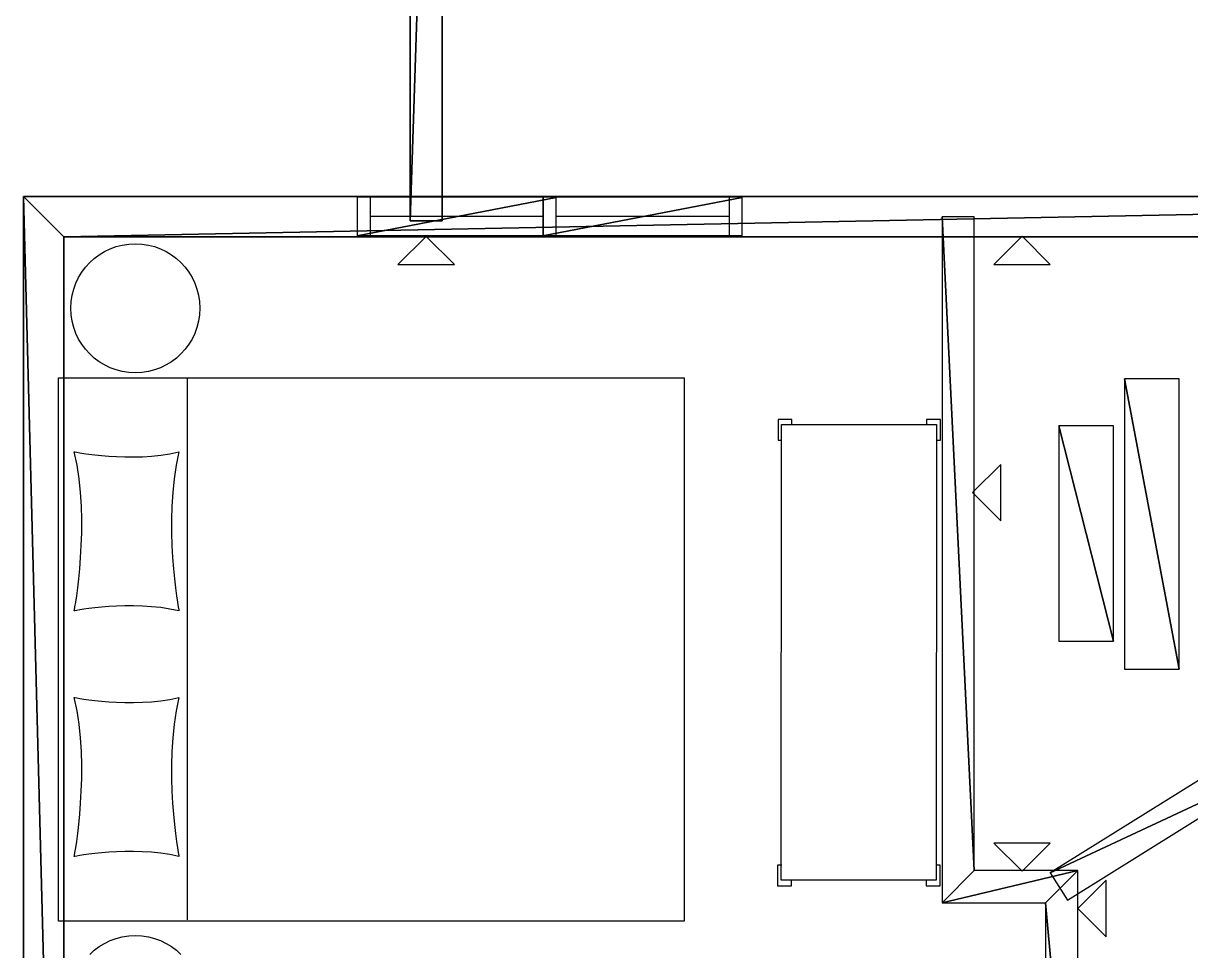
# Model space of a CAD drawing. Header units: millimetres. Extents: x 245 to 2830, y 44 to 1976.
# Drawn here: x 245.1 to 689, y 1210.5 to 1563 of the extents above; entities that cross this region are included whole.
import ezdxf

# ---------------------------------------------------------------- set-up
doc = ezdxf.new("R2010")
doc.units = ezdxf.units.MM
doc.layers.add('FloorPlan-page-1', color=7, linetype='Continuous')

msp = doc.modelspace()

# ---------------------------------------------------------------- linework, layer by layer
at = {"layer": 'FloorPlan-page-1', "color": 7, "true_color": 0x000000}
for p, q in [((392.17, 1487.95), (392.17, 1872.52)), ((404.43, 1860.26), (404.43, 1487.95)), ((245.15, 900.57), (245.22, 1497.15)), ((245.22, 1497.15), (1035.84, 1497.15)), ((447.79, 1497.01), (372.05, 1497.05)), ((372.05, 1497.05), (372.05, 1482.37)), ((447.79, 1497.01), (372.05, 1497.05)), ((372.05, 1497.05), (372.05, 1482.37)), ((377.08, 1482.37), (377.09, 1497.05)), ((442.76, 1497.05), (442.75, 1482.37)), ((442.76, 1497.05), (442.75, 1482.37)), ((518.49, 1497.01), (442.76, 1497.05)), ((518.49, 1497.01), (442.76, 1497.05)), ((442.9, 1482.34), (442.91, 1497.02)), ((447.78, 1482.33), (447.79, 1497.01)), ((447.78, 1482.33), (447.79, 1497.01)), ((447.79, 1482.37), (447.79, 1497.05)), ((513.61, 1482.34), (513.61, 1497.02)), ((518.48, 1482.33), (518.49, 1497.01)), ((518.48, 1482.33), (518.49, 1497.01)), ((377.09, 1489.71), (442.91, 1489.68)), ((404.43, 1487.95), (392.17, 1487.95)), ((404.43, 1487.95), (404.43, 1487.95)), ((447.79, 1489.71), (513.61, 1489.68)), ((260.57, 1481.82), (260.46, 915.9)), ((1051.16, 1481.82), (260.57, 1481.82)), ((278.16, 1477.3), (280.42, 1478.11)), ((280.42, 1478.11), (282.78, 1478.72)), ((282.78, 1478.72), (285.22, 1479.09)), ((285.22, 1479.09), (287.72, 1479.22)), ((287.72, 1479.22), (290.23, 1479.09)), ((290.23, 1479.09), (292.67, 1478.72)), ((292.67, 1478.72), (295, 1478.11)), ((295, 1478.11), (297.25, 1477.3)), ((372.05, 1482.37), (447.78, 1482.33)), ((372.05, 1482.37), (372.05, 1482.37)), ((372.05, 1482.37), (447.78, 1482.33)), ((372.05, 1482.37), (372.05, 1482.37)), ((442.75, 1482.37), (518.48, 1482.33)), ((442.75, 1482.37), (442.75, 1482.37)), ((442.75, 1482.37), (518.48, 1482.33)), ((442.75, 1482.37), (442.75, 1482.37)), ((270.38, 1472.02), (272.12, 1473.61)), ((272.12, 1473.61), (274.01, 1475.03)), ((274.01, 1475.03), (276.01, 1476.24)), ((276.01, 1476.24), (278.16, 1477.3)), ((297.25, 1477.3), (299.4, 1476.24)), ((299.4, 1476.24), (301.43, 1475.03)), ((301.43, 1475.03), (303.32, 1473.61)), ((303.32, 1473.61), (305.07, 1472.02)), ((267.4, 1468.41), (268.78, 1470.28)), ((268.78, 1470.28), (270.38, 1472.02)), ((305.07, 1472.02), (306.63, 1470.28)), ((306.63, 1470.28), (308.05, 1468.41)), ((265.11, 1464.25), (266.16, 1466.38)), ((266.16, 1466.38), (267.4, 1468.41)), ((308.05, 1468.41), (309.29, 1466.38)), ((309.29, 1466.38), (310.31, 1464.25)), ((263.69, 1459.63), (264.31, 1461.98)), ((264.31, 1461.98), (265.11, 1464.25)), ((310.31, 1464.25), (311.14, 1461.98)), ((311.14, 1461.98), (311.72, 1459.63)), ((263.18, 1454.7), (263.32, 1457.21)), ((263.32, 1457.21), (263.69, 1459.63)), ((311.72, 1459.63), (312.12, 1457.21)), ((312.12, 1457.21), (312.23, 1454.7)), ((263.32, 1452.2), (263.18, 1454.7)), ((263.69, 1449.74), (263.32, 1452.2)), ((312.12, 1452.2), (311.72, 1449.74)), ((312.23, 1454.7), (312.12, 1452.2)), ((312.23, 1454.7), (312.23, 1454.7)), ((264.31, 1447.4), (263.69, 1449.74)), ((265.11, 1445.16), (264.31, 1447.4)), ((311.14, 1447.4), (310.31, 1445.16)), ((311.72, 1449.74), (311.14, 1447.4)), ((266.16, 1442.99), (265.11, 1445.16)), ((267.4, 1440.99), (266.16, 1442.99)), ((309.29, 1442.99), (308.05, 1440.99)), ((310.31, 1445.16), (309.29, 1442.99)), ((268.78, 1439.09), (267.4, 1440.99)), ((270.38, 1437.35), (268.78, 1439.09)), ((306.63, 1439.09), (305.07, 1437.35)), ((308.05, 1440.99), (306.63, 1439.09)), ((272.12, 1435.77), (270.38, 1437.35)), ((274.01, 1434.35), (272.12, 1435.77)), ((276.01, 1433.13), (274.01, 1434.35)), ((301.43, 1434.35), (299.4, 1433.13)), ((303.32, 1435.77), (301.43, 1434.35)), ((305.07, 1437.35), (303.32, 1435.77)), ((278.16, 1432.11), (276.01, 1433.13)), ((280.42, 1431.26), (278.16, 1432.11)), ((282.78, 1430.66), (280.42, 1431.26)), ((285.22, 1430.29), (282.78, 1430.66)), ((287.72, 1430.18), (285.22, 1430.29)), ((290.23, 1430.29), (287.72, 1430.18)), ((292.67, 1430.66), (290.23, 1430.29)), ((295, 1431.26), (292.67, 1430.66)), ((297.25, 1432.11), (295, 1431.26)), ((299.4, 1433.13), (297.25, 1432.11)), ((258.56, 1221.78), (258.56, 1428.31)), ((258.56, 1428.31), (496.35, 1428.31)), ((307.51, 1222.23), (307.51, 1428.31)), ((496.35, 1428.31), (496.35, 1221.78)), ((537.36, 1412.38), (532.09, 1412.38)), ((532.09, 1412.38), (532.09, 1404.55)), ((537.36, 1410.51), (537.36, 1412.38)), ((593.87, 1412.38), (588.6, 1412.38)), ((588.6, 1412.38), (588.6, 1410.48)), ((593.87, 1404.55), (593.87, 1412.38)), ((533.29, 1237.34), (533.36, 1410.51)), ((533.36, 1410.51), (592.35, 1410.46)), ((592.35, 1410.46), (592.27, 1237.31)), ((592.35, 1410.46), (592.35, 1410.46)), ((532.09, 1404.55), (533.36, 1404.55)), ((592.42, 1404.55), (593.87, 1404.55)), ((265.58, 1395.09), (264.52, 1400.12)), ((264.52, 1400.12), (264.78, 1400.07)), ((264.78, 1400.07), (265.51, 1399.94)), ((265.51, 1399.94), (266.63, 1399.73)), ((266.63, 1399.73), (268.2, 1399.49)), ((268.2, 1399.49), (270.09, 1399.23)), ((270.09, 1399.23), (272.31, 1398.96)), ((272.31, 1398.96), (274.85, 1398.7)), ((274.85, 1398.7), (277.61, 1398.49)), ((277.61, 1398.49), (280.6, 1398.3)), ((280.6, 1398.3), (283.72, 1398.2)), ((283.72, 1398.2), (287.03, 1398.17)), ((287.03, 1398.17), (290.42, 1398.28)), ((290.42, 1398.28), (293.91, 1398.49)), ((293.91, 1398.49), (297.4, 1398.86)), ((297.4, 1398.86), (300.85, 1399.38)), ((300.85, 1399.38), (304.31, 1400.12)), ((304.31, 1400.12), (303.25, 1395.09)), ((266.38, 1389.92), (265.58, 1395.09)), ((303.25, 1395.09), (302.45, 1389.92)), ((266.89, 1384.7), (266.38, 1389.92)), ((302.45, 1389.92), (301.94, 1384.7)), ((267.21, 1379.5), (266.89, 1384.7)), ((301.94, 1384.7), (301.62, 1379.5)), ((267.36, 1374.36), (267.21, 1379.5)), ((301.62, 1379.5), (301.47, 1374.36)), ((267.32, 1369.35), (267.36, 1374.36)), ((301.47, 1374.36), (301.51, 1369.35)), ((267.18, 1364.53), (267.32, 1369.35)), ((301.51, 1369.35), (301.65, 1364.53)), ((266.92, 1359.97), (267.18, 1364.53)), ((301.65, 1364.53), (301.91, 1359.97)), ((266.6, 1355.7), (266.92, 1359.97)), ((301.91, 1359.97), (302.23, 1355.7)), ((266.2, 1351.82), (266.6, 1355.7)), ((302.23, 1355.7), (302.63, 1351.82)), ((265.83, 1348.37), (266.2, 1351.82)), ((302.63, 1351.82), (303.03, 1348.37)), ((265.07, 1342.99), (265.43, 1345.39)), ((265.43, 1345.39), (265.83, 1348.37)), ((303.03, 1348.37), (303.4, 1345.39)), ((303.4, 1345.39), (303.76, 1342.99)), ((264.6, 1340.06), (264.78, 1341.17)), ((264.78, 1341.17), (265.07, 1342.99)), ((270.09, 1340.54), (268.2, 1340.27)), ((272.31, 1340.83), (270.09, 1340.54)), ((274.85, 1341.06), (272.31, 1340.83)), ((277.61, 1341.3), (274.85, 1341.06)), ((280.6, 1341.48), (277.61, 1341.3)), ((283.72, 1341.59), (280.6, 1341.48)), ((287.03, 1341.59), (283.72, 1341.59)), ((290.42, 1341.51), (287.03, 1341.59)), ((293.91, 1341.27), (290.42, 1341.51)), ((297.4, 1340.9), (293.91, 1341.27)), ((300.85, 1340.38), (297.4, 1340.9)), ((303.76, 1342.99), (304.05, 1341.17)), ((304.05, 1341.17), (304.23, 1340.06)), ((264.52, 1339.67), (264.6, 1340.06)), ((264.78, 1339.72), (264.52, 1339.67)), ((265.51, 1339.85), (264.78, 1339.72)), ((266.63, 1340.03), (265.51, 1339.85)), ((268.2, 1340.27), (266.63, 1340.03)), ((304.31, 1339.67), (300.85, 1340.38)), ((304.23, 1340.06), (304.31, 1339.67)), ((304.31, 1339.67), (304.31, 1339.67)), ((265.58, 1301.72), (264.52, 1306.76)), ((264.52, 1306.76), (264.78, 1306.71)), ((264.78, 1306.71), (265.51, 1306.58)), ((265.51, 1306.58), (266.63, 1306.39)), ((266.63, 1306.39), (268.2, 1306.15)), ((268.2, 1306.15), (270.09, 1305.89)), ((270.09, 1305.89), (272.31, 1305.63)), ((272.31, 1305.63), (274.85, 1305.36)), ((274.85, 1305.36), (277.61, 1305.13)), ((277.61, 1305.13), (280.6, 1304.97)), ((280.6, 1304.97), (283.72, 1304.86)), ((287.03, 1304.84), (290.42, 1304.92)), ((290.42, 1304.92), (293.91, 1305.15)), ((293.91, 1305.15), (297.4, 1305.52)), ((297.4, 1305.52), (300.85, 1306.05)), ((300.85, 1306.05), (304.31, 1306.76)), ((304.31, 1306.76), (303.25, 1301.72)), ((266.38, 1296.58), (265.58, 1301.72)), ((283.72, 1304.86), (287.03, 1304.84)), ((303.25, 1301.72), (302.45, 1296.58)), ((266.89, 1291.36), (266.38, 1296.58)), ((302.45, 1296.58), (301.94, 1291.36)), ((267.21, 1286.17), (266.89, 1291.36)), ((301.94, 1291.36), (301.62, 1286.17)), ((267.36, 1281.03), (267.21, 1286.17)), ((301.62, 1286.17), (301.47, 1281.03)), ((267.32, 1276.02), (267.36, 1281.03)), ((301.47, 1281.03), (301.51, 1276.02)), ((267.18, 1271.19), (267.32, 1276.02)), ((301.51, 1276.02), (301.65, 1271.19)), ((266.92, 1266.63), (267.18, 1271.19)), ((301.65, 1271.19), (301.91, 1266.63)), ((266.6, 1262.36), (266.92, 1266.63)), ((301.91, 1266.63), (302.23, 1262.36)), ((266.2, 1258.46), (266.6, 1262.36)), ((302.23, 1262.36), (302.63, 1258.46)), ((265.83, 1255), (266.2, 1258.46)), ((302.63, 1258.46), (303.03, 1255)), ((265.07, 1249.63), (265.43, 1252.05)), ((265.43, 1252.05), (265.83, 1255)), ((303.03, 1255), (303.4, 1252.05)), ((303.4, 1252.05), (303.76, 1249.63)), ((264.6, 1246.7), (264.78, 1247.83)), ((264.78, 1247.83), (265.07, 1249.63)), ((270.09, 1247.2), (268.2, 1246.94)), ((272.31, 1247.46), (270.09, 1247.2)), ((274.85, 1247.73), (272.31, 1247.46)), ((277.61, 1247.94), (274.85, 1247.73)), ((280.6, 1248.12), (277.61, 1247.94)), ((283.72, 1248.23), (280.6, 1248.12)), ((287.03, 1248.25), (283.72, 1248.23)), ((290.42, 1248.15), (287.03, 1248.25)), ((293.91, 1247.94), (290.42, 1248.15)), ((297.4, 1247.57), (293.91, 1247.94)), ((300.85, 1247.04), (297.4, 1247.57)), ((303.76, 1249.63), (304.05, 1247.83)), ((304.05, 1247.83), (304.23, 1246.7)), ((264.52, 1246.33), (264.6, 1246.7)), ((264.78, 1246.36), (264.52, 1246.33)), ((265.51, 1246.49), (264.78, 1246.36)), ((266.63, 1246.7), (265.51, 1246.49)), ((268.2, 1246.94), (266.63, 1246.7)), ((304.31, 1246.33), (300.85, 1247.04)), ((304.23, 1246.7), (304.31, 1246.33)), ((304.31, 1246.33), (304.31, 1246.33)), ((533.51, 1243.06), (531.91, 1243.06)), ((531.91, 1243.06), (531.91, 1235.2)), ((593.69, 1243.06), (592.27, 1243.06)), ((593.69, 1235.2), (593.69, 1243.06)), ((531.91, 1235.2), (537.18, 1235.2)), ((592.27, 1237.31), (533.29, 1237.34)), ((537.18, 1235.2), (537.18, 1237.44)), ((588.42, 1237.55), (588.42, 1235.2)), ((588.42, 1235.2), (593.69, 1235.2)), ((496.35, 1221.78), (258.56, 1221.78)), ((282.78, 1215.77), (285.22, 1216.14)), ((285.22, 1216.14), (287.72, 1216.27)), ((287.72, 1216.27), (290.23, 1216.14)), ((290.23, 1216.14), (292.67, 1215.77)), ((272.12, 1210.66), (274.01, 1212.08)), ((274.01, 1212.08), (276.01, 1213.29)), ((276.01, 1213.29), (278.16, 1214.35)), ((278.16, 1214.35), (280.42, 1215.16)), ((280.42, 1215.16), (282.78, 1215.77)), ((292.67, 1215.77), (295, 1215.16)), ((295, 1215.16), (297.25, 1214.35)), ((297.25, 1214.35), (299.4, 1213.29)), ((299.4, 1213.29), (301.43, 1212.08)), ((301.43, 1212.08), (303.32, 1210.66)), ((270.38, 1209.07), (272.12, 1210.66)), ((303.32, 1210.66), (305.07, 1209.07))]:
    msp.add_line(p, q, dxfattribs=at)
at = {"layer": 'FloorPlan-page-1', "color": 7, "true_color": 0xffffff}
for points in [[(392.18, 1872.48, -0.05), (392.18, 1487.91, -0.05), (404.43, 1860.24, -0.05)], [(392.18, 1487.91, -0.05), (404.43, 1487.91, -0.05), (404.43, 1860.24, -0.05)], [(684.67, 1317.58, 0.05), (684.67, 1427.88, 0.05), (663.81, 1427.88, 0.05)], [(684.67, 1317.58, 0.05), (663.81, 1427.88, 0.05), (663.81, 1317.58, 0.05)], [(659.67, 1328.14, 0.05), (659.67, 1409.95, 0.05), (638.84, 1409.95, 0.05)], [(659.67, 1328.14, 0.05), (638.84, 1409.95, 0.05), (638.84, 1328.14, 0.05)]]:
    msp.add_3dface(points, dxfattribs=at)
at = {"layer": 'FloorPlan-page-1', "color": 7, "true_color": 0x000000}
for points in [[(245.22, 1497.11, -0.05), (245.15, 900.54, -0.05), (260.45, 915.87, -0.05)], [(245.22, 1497.11, -0.05), (260.45, 915.87, -0.05), (260.57, 1481.78, -0.05)], [(1035.84, 1497.11, -0.05), (245.22, 1497.11, -0.05), (260.57, 1481.78, -0.05)], [(1035.84, 1497.11, -0.05), (260.57, 1481.78, -0.05), (1051.18, 1481.78, -0.05)], [(606.71, 1241.02, -0.05), (606.71, 1489.47, -0.05), (594.44, 1489.47, -0.05)], [(606.71, 1241.02, -0.05), (594.44, 1489.47, -0.05), (594.44, 1228.76, -0.05)], [(398.31, 1482, -0.05), (387.54, 1471.27, -0.05), (409.04, 1471.27, -0.05)], [(624.89, 1482.11, -0.05), (614.16, 1471.38, -0.05), (635.62, 1471.38, -0.05)], [(605.99, 1384.63, -0.05), (616.76, 1373.87, -0.05), (616.76, 1395.37, -0.05)], [(715.77, 1290.05, -0.05), (635.62, 1240.11, -0.05), (728.04, 1283.25, -0.05)], [(635.62, 1240.11, -0.05), (642.13, 1229.7, -0.05), (728.04, 1283.25, -0.05)], [(624.89, 1240.72, -0.05), (635.62, 1251.45, -0.05), (614.16, 1251.45, -0.05)], [(646.03, 1241.02, -0.05), (606.71, 1241.02, -0.05), (594.44, 1228.76, -0.05)], [(646.03, 1241.02, -0.05), (594.44, 1228.76, -0.05), (633.76, 1228.76, -0.05)], [(633.76, 1228.76, -0.05), (646.03, 1094.15, -0.05), (646.03, 1241.02, -0.05)], [(646.03, 1226.52, -0.05), (656.8, 1215.79, -0.05), (656.8, 1237.29, -0.05)], [(646.03, 1226.52, -0.05), (656.8, 1215.79, -0.05), (656.8, 1237.29, -0.05)], [(633.76, 1228.76, -0.05), (633.76, 1106.4, -0.05), (646.03, 1094.15, -0.05)]]:
    msp.add_3dface(points, dxfattribs=at)
at = {"layer": 'FloorPlan-page-1', "color": 7, "true_color": 0xf0f0ff}
for points in [[(447.76, 1496.84, -0.05), (372.02, 1496.86, -0.05), (372.02, 1482.19, -0.05)], [(447.76, 1496.84, -0.05), (372.02, 1496.86, -0.05), (372.02, 1482.19, -0.05)], [(372.02, 1482.19, -0.05), (447.73, 1482.14, -0.05), (447.76, 1496.84, -0.05)], [(372.02, 1482.19, -0.05), (447.73, 1482.14, -0.05), (447.76, 1496.84, -0.05)], [(518.46, 1496.84, -0.05), (442.71, 1496.86, -0.05), (442.71, 1482.19, -0.05)], [(518.46, 1496.84, -0.05), (442.71, 1496.86, -0.05), (442.71, 1482.19, -0.05)], [(442.71, 1482.19, -0.05), (518.46, 1482.14, -0.05), (518.46, 1496.84, -0.05)], [(442.71, 1482.19, -0.05), (518.46, 1482.14, -0.05), (518.46, 1496.84, -0.05)]]:
    msp.add_3dface(points, dxfattribs=at)

doc.saveas('drawing.dxf')
